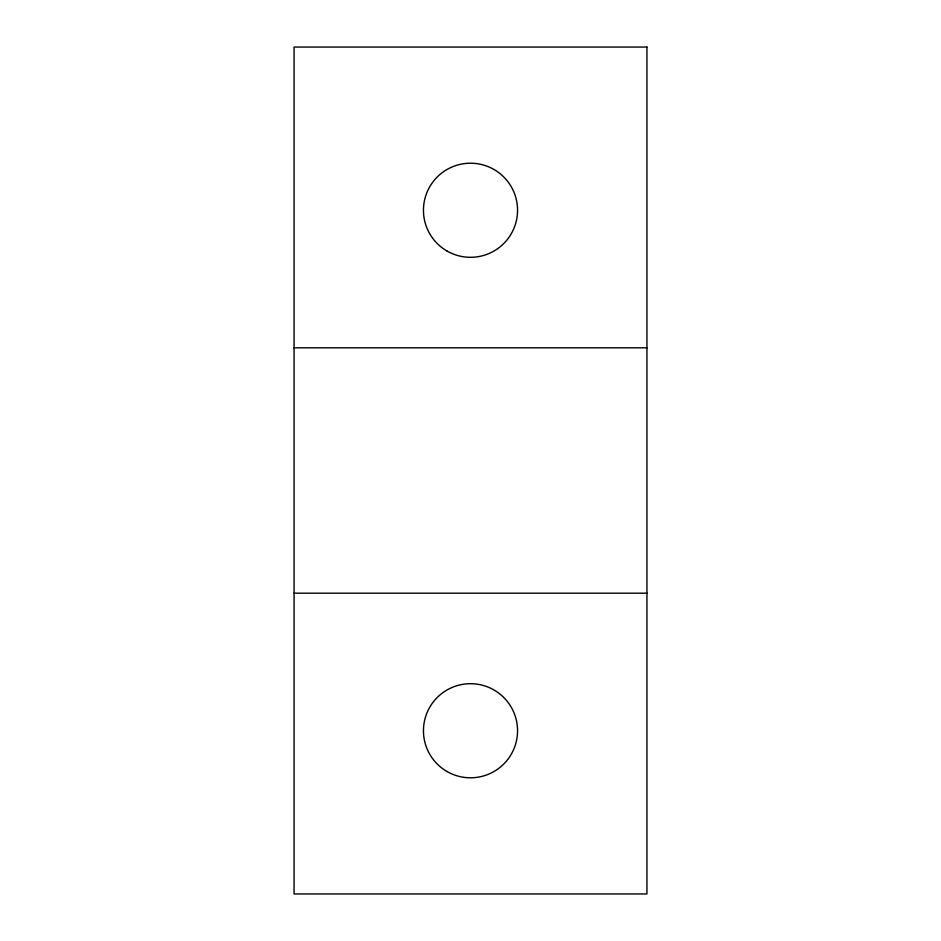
<?xml version="1.0" encoding="UTF-8"?>
<svg xmlns="http://www.w3.org/2000/svg" width="941" height="941" viewBox="0 0 941 941"><rect width="100%" height="100%" fill="white"/><g stroke="black" fill="none" stroke-linecap="round" stroke-linejoin="round"><path stroke-width="1.41" d="M294.062 347.805L646.938 347.805M294.062 593.195L646.938 593.195M646.938 47.05L294.062 47.05L294.062 893.95L646.938 893.95L646.938 47.05M446.975 251A47.05 47.05 0 0 0 517.55 210.255A47.05 47.05 0 0 0 446.975 169.509A47.05 47.05 0 0 0 446.975 251M446.975 771.491A47.05 47.05 0 0 0 517.55 730.745A47.05 47.05 0 0 0 446.975 690A47.05 47.05 0 0 0 446.975 771.491"/></g></svg>
